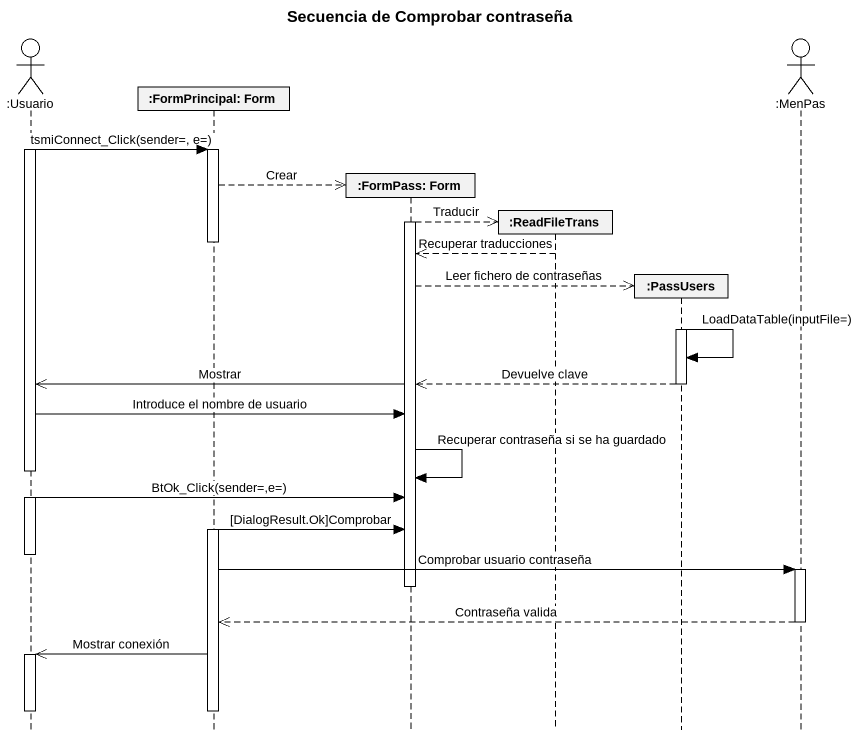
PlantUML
@startuml
title Secuencia de Comprobar contraseña
hide footbox
actor ":Usuario" as Usuario
participant ":FormPrincipal: Form" as FormPrincipal_Form
participant ":FormPass: Form" as FormPass_Form
participant ":ReadFileTrans" as ReadFileTrans
participant ":PassUsers" as PassUsers
actor ":MenPas" as MenPas

activate Usuario
Usuario -> FormPrincipal_Form : tsmiConnect_Click(sender=, e=)
activate FormPrincipal_Form
FormPrincipal_Form -->> FormPass_Form ** : Crear
activate FormPass_Form
FormPass_Form -->> ReadFileTrans ** : Traducir
deactivate FormPrincipal_Form
ReadFileTrans -->> FormPass_Form : Recuperar traducciones
FormPass_Form -->> PassUsers ** : Leer fichero de contraseñas
activate PassUsers
PassUsers -> PassUsers : LoadDataTable(inputFile=)
FormPass_Form ->> Usuario : Mostrar
PassUsers -->> FormPass_Form : Devuelve clave
deactivate PassUsers
Usuario -> FormPass_Form : Introduce el nombre de usuario
deactivate Usuario
FormPass_Form -> FormPass_Form : Recuperar contraseña si se ha guardado
activate Usuario
Usuario -> FormPass_Form : BtOk_Click(sender=,e=)
activate FormPrincipal_Form
FormPrincipal_Form -> FormPass_Form : [DialogResult.Ok]Comprobar
deactivate Usuario
FormPrincipal_Form -> MenPas : Comprobar usuario contraseña
activate MenPas
deactivate FormPass_Form
MenPas -->> FormPrincipal_Form : Contraseña valida
deactivate MenPas
FormPrincipal_Form ->> Usuario : Mostrar conexión
activate Usuario
deactivate Usuario
deactivate FormPrincipal_Form
@enduml
